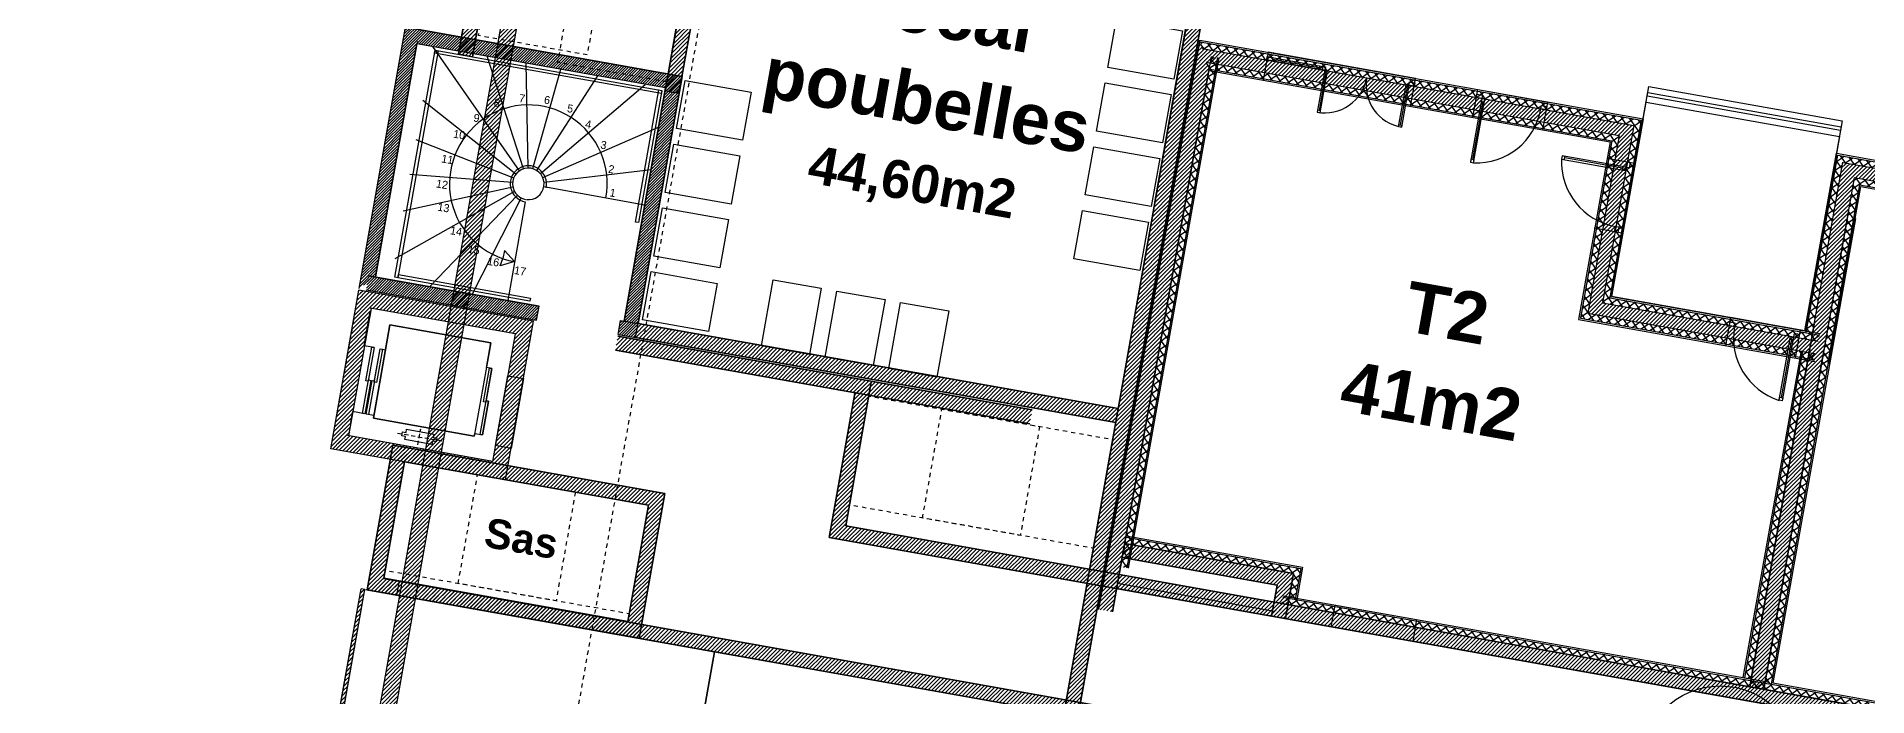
# Model space of a CAD drawing. Header units: centimetres. Extents: x 2452 to 16512, y -4226 to 6371.
# Drawn here: x 11877 to 14198, y -1408 to -573 of the extents above; entities that cross this region are included whole.
import ezdxf

# ---------------------------------------------------------------- set-up
doc = ezdxf.new("R2010")
doc.units = ezdxf.units.CM
doc.linetypes.add('Style de ligne -11', pattern=[0.347222, 0.20828, -0.138942])
doc.linetypes.add('VW-01', pattern=[0.41656, 0.20828, -0.20828])
doc.layers.add('B GÈnÈral_Hatch', color=252, linetype='Continuous')
doc.layers.add('B Général', color=252, linetype='Continuous')
doc.styles.add('Century Gothic', font='GOTHIC.TTF')
doc.styles.add('Geneva', font='arial.ttf')
doc.styles.add('Geneva (bold)', font='arialbd.ttf')
pattern_1 = [(45, (0, 0), (2.4253472, -2.6458333), [])]
pattern_2 = [(34.918695, (0, 0), (-4.5793076, 6.559721), []), (124.918695, (0, 0), (6.559721, 4.5793076), [])]
pattern_3 = [(45, (9.2945, 0), (-1.5617376, 1.952172), [])]

# ---------------------------------------------------------------- blocks, each defined once
blk = doc.blocks.new('Groupe-8-1')
at = {"layer": 'B GÈnÈral_Hatch', "linetype": 'Continuous'}
h = blk.add_hatch(dxfattribs=at)
h.set_pattern_fill('50_BETON', color=256, style=0, pattern_type=2)
h.set_pattern_definition(pattern_1)
h.paths.add_polyline_path([(12343.8, -1110.8), (12329.2, -1090), (12296.6, -1273), (12317.5, -1258.4)])
h = blk.add_hatch(dxfattribs=at)
h.set_pattern_fill('50_BETON', color=256, style=0, pattern_type=2)
h.set_pattern_definition(pattern_1)
h.paths.add_polyline_path([(12653, -1165.7), (12673.9, -1151.1), (12329.2, -1090), (12343.8, -1110.8)])
h = blk.add_hatch(dxfattribs=at)
h.set_pattern_fill('50_BETON', color=256, style=0, pattern_type=2)
h.set_pattern_definition(pattern_1)
h.paths.add_polyline_path([(12626.7, -1313.4), (12641.3, -1334.3), (12673.9, -1151.1), (12653, -1165.7)])
h = blk.add_hatch(dxfattribs=at)
h.set_pattern_fill('50_BETON', color=256, style=0, pattern_type=2)
h.set_pattern_definition(pattern_1)
h.paths.add_polyline_path([(12317.5, -1258.4), (12296.6, -1273), (12641.3, -1334.3), (12626.7, -1313.4)])
at = {"layer": 'B Général', "linetype": 'Continuous', "lineweight": 35}
for p, q in [((12329.2, -1090), (12296.6, -1273)), ((12673.9, -1151.1), (12329.2, -1090)), ((12343.8, -1110.8), (12317.5, -1258.4)), ((12653, -1165.7), (12343.8, -1110.8)), ((12641.3, -1334.3), (12673.9, -1151.1)), ((12626.7, -1313.4), (12653, -1165.7)), ((12296.6, -1273), (12641.3, -1334.3)), ((12317.5, -1258.4), (12626.7, -1313.4))]:
    blk.add_line(p, q, dxfattribs=at)
at = {"layer": 'B Général', "linetype": 'Continuous', "lineweight": 25}
for p, q in [((12329.2, -1090), (12296.6, -1273)), ((12673.9, -1151.1), (12329.2, -1090)), ((12343.8, -1110.8), (12317.5, -1258.4)), ((12653, -1165.7), (12343.8, -1110.8)), ((12641.3, -1334.3), (12673.9, -1151.1)), ((12626.7, -1313.4), (12653, -1165.7)), ((12296.6, -1273), (12641.3, -1334.3)), ((12317.5, -1258.4), (12626.7, -1313.4))]:
    blk.add_line(p, q, dxfattribs=at)
at = {"layer": 'B Général', "linetype": 'VW-01', "ltscale": 25.4, "flags": 128}
for points in [[(12560.4, -1149.3), (12535.9, -1287.2), (12319.2, -1248.7), (12343.8, -1110.8)], [(12653, -1165.7), (12628.5, -1303.5), (12411.9, -1265), (12436.4, -1127.2)]]:
    blk.add_lwpolyline(points, close=True, dxfattribs=at)
blk = doc.blocks.new('Groupe-9-1')
at = {"layer": 'B Général'}
blk.add_blockref('Groupe-8-1', (0, 0), dxfattribs=at)
at = {"layer": 'B Général', "insert": (12491.9, -1208.1), "char_height": 37.43, "attachment_point": 5, "rotation": 349.9187, "line_spacing_factor": 1.05726, "style": 'Geneva (bold)'}
blk.add_mtext('Sas', dxfattribs=at)
blk = doc.blocks.new('Groupe-10-1')
at = {"layer": 'B Général', "linetype": 'Style de ligne -11', "ltscale": 25.4}
for p, q in [((12334.8, -1074.5), (12391.2, -1084.5)), ((12360.7, -1089.5), (12364.3, -1069.3))]:
    blk.add_line(p, q, dxfattribs=at)
at = {"layer": 'B Général', "linetype": 'Continuous', "flags": 128}
blk.add_lwpolyline([(12340.6, -1078), (12341.4, -1073.2), (12345.7, -1073.9), (12346.5, -1069.7), (12380.9, -1075.9), (12380.2, -1080.1), (12384.6, -1080.8), (12383.8, -1085.6), (12379.3, -1084.8), (12378.6, -1089), (12344.2, -1082.8), (12344.9, -1078.7)], close=True, dxfattribs=at)
blk = doc.blocks.new('Groupe-11-1')
at = {"layer": 'B Général', "linetype": 'Continuous', "flags": 128}
for points in [[(12305.4, -966.4), (12292.6, -964.2), (12300.4, -920.4)], [(12293.6, -1050.2), (12277.8, -1047.4), (12275.4, -1060.7)]]:
    blk.add_lwpolyline(points, dxfattribs=at)
for points in [[(12432.2, -1078.5), (12304.3, -1055.7), (12304.9, -1052.3), (12295.1, -1050.5), (12302.7, -1008.1), (12305.6, -1008.6), (12312.9, -967.8), (12319.7, -969), (12325.3, -937.6), (12453.2, -960.3)], [(12304.3, -1055.7), (12325.3, -937.6), (12453.2, -960.3), (12432.2, -1078.5)], [(12304.3, -1055.7), (12325.3, -937.6), (12453.2, -960.3), (12432.2, -1078.5)], [(12304.3, -1055.7), (12432.2, -1078.5), (12432.8, -1075), (12442.6, -1076.7), (12450.1, -1034.3), (12447.2, -1033.8), (12454.4, -992.9), (12447.7, -991.7), (12453.2, -960.3), (12325.3, -937.6)], [(12294.9, -1008.3), (12302.5, -965.9), (12305.4, -966.4), (12297.9, -1008.9)], [(12305.3, -1010.2), (12312.9, -967.8), (12315.8, -968.3), (12308.3, -1010.7)], [(12443.9, -1034.8), (12451.5, -992.4), (12454.4, -992.9), (12446.9, -1035.4)], [(12290.6, -1049.7), (12298.1, -1007.3), (12301.1, -1007.8), (12293.6, -1050.2)], [(12295.1, -1050.5), (12302.7, -1008.1), (12305.6, -1008.6), (12298.1, -1051.1)], [(12439.6, -1076.2), (12447.2, -1033.8), (12450.1, -1034.3), (12442.6, -1076.7)]]:
    blk.add_lwpolyline(points, close=True, dxfattribs=at)
at = {"layer": 'B Général'}
blk.add_blockref('Groupe-10-1', (0, 0), dxfattribs=at)
blk = doc.blocks.new('Groupe-12-1')
at = {"layer": 'B GÈnÈral_Hatch', "linetype": 'Continuous'}
h = blk.add_hatch(dxfattribs=at)
h.set_pattern_fill('50_BETON', color=256, style=0, pattern_type=2)
h.set_pattern_definition(pattern_1)
h.paths.add_polyline_path([(12250.2, -1094.4), (12273.4, -1078.2), (12302.1, -916.6), (12285.9, -893.4)])
h = blk.add_hatch(dxfattribs=at)
h.set_pattern_fill('50_BETON', color=256, style=0, pattern_type=2)
h.set_pattern_definition(pattern_1)
h.paths.add_polyline_path([(12484.3, -949), (12507.5, -932.8), (12285.9, -893.4), (12300.1, -916.2)])
h = blk.add_hatch(dxfattribs=at)
h.set_pattern_fill('50_BETON', color=256, style=0, pattern_type=2)
h.set_pattern_definition(pattern_1)
h.paths.add_polyline_path([(12455.6, -1110.6), (12471.8, -1133.8), (12507.5, -932.8), (12484.3, -949)])
h = blk.add_hatch(dxfattribs=at)
h.set_pattern_fill('50_BETON', color=256, style=0, pattern_type=2)
h.set_pattern_definition(pattern_1)
h.paths.add_polyline_path([(12471.8, -1133.8), (12455.6, -1110.6), (12271.4, -1077.8), (12250.2, -1094.4)])
at = {"layer": 'B Général', "linetype": 'Continuous'}
for p, q in [((12250.2, -1094.4), (12285.9, -893.4)), ((12250.2, -1094.4), (12285.9, -893.4)), ((12507.5, -932.8), (12285.9, -893.4)), ((12507.5, -932.8), (12285.9, -893.4)), ((12273.4, -1078.2), (12302.1, -916.6)), ((12273.4, -1078.2), (12302.1, -916.6)), ((12484.3, -949), (12300.1, -916.2)), ((12484.3, -949), (12300.1, -916.2)), ((12455.6, -1110.6), (12484.3, -949)), ((12455.6, -1110.6), (12484.3, -949)), ((12471.8, -1133.8), (12507.5, -932.8)), ((12471.8, -1133.8), (12507.5, -932.8)), ((12455.6, -1110.6), (12271.4, -1077.8)), ((12455.6, -1110.6), (12271.4, -1077.8)), ((12471.8, -1133.8), (12250.2, -1094.4)), ((12471.8, -1133.8), (12250.2, -1094.4))]:
    blk.add_line(p, q, dxfattribs=at)
at = {"layer": 'B Général', "linetype": 'VW-01', "ltscale": 25.4}
blk.add_line((12279.2, -931.1), (12257.3, -1054.1), dxfattribs=at)
at = {"layer": 'B Général'}
blk.add_blockref('Groupe-11-1', (0, 0), dxfattribs=at)
blk = doc.blocks.new('Groupe-22-1')
at = {"layer": 'B Général', "linetype": 'Continuous', "flags": 128}
for points in [[(12293.6, -1272.7), (12736.7, -1351.5), (12689.4, -1617.4), (12246.3, -1538.7)], [(12736.7, -1351.5), (13179.7, -1430.3), (13132.4, -1696.2), (12689.4, -1617.4)]]:
    blk.add_lwpolyline(points, close=True, dxfattribs=at)
blk = doc.blocks.new('Groupe-27-1')
at = {"layer": 'B GÈnÈral_Hatch', "linetype": 'Continuous'}
h = blk.add_hatch(dxfattribs=at)
h.set_pattern_fill('MURS MACONNERIE-2', color=256, style=0, pattern_type=2)
h.set_pattern_definition(pattern_3)
h.paths.add_polyline_path([(12286.3, -891.4), (12307.1, -876.9), (12359.6, -581.5), (12345.1, -560.6)])
h = blk.add_hatch(dxfattribs=at)
h.set_pattern_fill('MURS MACONNERIE-2', color=256, style=0, pattern_type=2)
h.set_pattern_definition(pattern_3)
h.paths.add_polyline_path([(12674.7, -637.5), (12695.6, -622.9), (12345.1, -560.6), (12359.6, -581.5)])
h = blk.add_hatch(dxfattribs=at)
h.set_pattern_fill('MURS MACONNERIE-2', color=256, style=0, pattern_type=2)
h.set_pattern_definition(pattern_3)
h.paths.add_polyline_path([(12622.2, -932.9), (12639.9, -936), (12695.6, -622.9), (12674.7, -637.5)])
h = blk.add_hatch(dxfattribs=at)
h.set_pattern_fill('MURS MACONNERIE-2', color=256, style=0, pattern_type=2)
h.set_pattern_definition(pattern_3)
h.paths.add_polyline_path([(12298.3, -875.3), (12295.1, -893), (12511.3, -931.4), (12514.4, -913.7)])
h = blk.add_hatch(dxfattribs=at)
h.set_pattern_fill('MURS MACONNERIE-2', color=256, style=0, pattern_type=2)
h.set_pattern_definition(pattern_3)
h.paths.add_polyline_path([(12617.8, -932.1), (12614.7, -949.8), (12636.8, -953.7), (12639.9, -936)])
at = {"layer": 'B Général', "linetype": 'Continuous', "lineweight": 25}
for p, q in [((12286.3, -891.4), (12345.1, -560.6)), ((12360.2, -578.6), (12359.6, -581.5)), ((12307.1, -876.9), (12357, -596.3)), ((12674.7, -637.5), (12359.6, -581.5)), ((12622.2, -932.9), (12674.7, -637.5)), ((12295.1, -893), (12511.3, -931.4)), ((12511.3, -931.4), (12514.4, -913.7)), ((12614.7, -949.8), (12617.8, -932.1)), ((12614.7, -949.8), (12636.8, -953.7)), ((12617.8, -932.1), (12639.9, -936)), ((12636.8, -953.7), (12639.9, -936))]:
    blk.add_line(p, q, dxfattribs=at)
at = {"layer": 'B Général', "linetype": 'Continuous', "lineweight": 35}
for p, q in [((12695.6, -622.9), (12345.1, -560.6)), ((12307.1, -876.9), (12359.6, -581.5)), ((12639.9, -936), (12695.6, -622.9)), ((12622.2, -932.9), (12674.7, -637.5)), ((12298.3, -875.3), (12514.4, -913.7))]:
    blk.add_line(p, q, dxfattribs=at)
at = {"layer": 'B Général', "linetype": 'Continuous'}
for p, q in [((12489.4, -742.6), (12379.9, -585.1)), ((12494.7, -739.9), (12448.5, -597.3)), ((12500.4, -739), (12498, -606.1)), ((12506.3, -739.7), (12542, -613.9)), ((12511.6, -742.1), (12588.7, -622.2)), ((12516, -746), (12649, -633)), ((12485.1, -746.6), (12367.2, -653.5)), ((12519.2, -751), (12665.9, -687.2)), ((12482.2, -751.7), (12358.4, -703.1)), ((12520.7, -756.7), (12656.4, -740.9)), ((12481.3, -763.3), (12342.3, -793.7)), ((12480.9, -757.4), (12350.6, -747.1)), ((12520.5, -762.5), (12648.4, -785.7)), ((12483.4, -768.7), (12331.6, -853.8)), ((12487, -773.4), (12375.8, -889.1)), ((12491.7, -776.8), (12429.5, -898.6)), ((12496.8, -781.8), (12474.6, -906.7)), ((12465.2, -862.7), (12468.5, -853.3)), ((12483.3, -857.3), (12465.2, -862.7)), ((12470.4, -843.5), (12468.5, -853.3)), ((12483.3, -857.3), (12470.4, -843.5))]:
    blk.add_line(p, q, dxfattribs=at)
at = {"layer": 'B Général', "flags": 128}
for points in [[(12331.5, -877.2), (12382.6, -589.7), (12386.5, -590.4), (12335.4, -877.9)], [(12381.9, -593.6), (12382.6, -589.7), (12670.1, -640.7), (12669.4, -644.7)], [(12636.4, -807.4), (12666.1, -640), (12670.1, -640.7), (12640.3, -808.1)], [(12335.4, -877.9), (12336.1, -873.9), (12503.5, -903.7), (12502.8, -907.6)]]:
    blk.add_lwpolyline(points, close=True, dxfattribs=at)
at = {"layer": 'B Général', "linetype": 'Continuous'}
for radius, start in [(100, 349.7246), (23, 347.1915), (20, 262.8877)]:
    blk.add_arc((12500.8, -759), radius, start, 259.9194, dxfattribs=at)
at = {"layer": 'B Général', "attachment_point": 1, "rotation": 350.5294, "line_spacing_factor": 1.022525, "style": 'Century Gothic'}
for s, insert, char_height in [('7', (12490, -645.1), 10.1), ('6', (12521.7, -647.2), 10.1), ('9', (12432.3, -669.9), 10.1), ('5', (12551, -658), 10.1), ('10', (12406.6, -690.3), 10.14), ('4', (12574, -677.9), 10.1), ('3', (12593.3, -704.1), 10.1), ('11', (12391.6, -721.7), 10.14), ('2', (12603.1, -734.8), 10.1), ('12', (12384.8, -753.3), 10.14), ('1', (12604.9, -764.7), 10.1), ('13', (12386.7, -782.8), 10.14), ('14', (12402.7, -812.6), 10.14), ('15', (12425.1, -836.2), 10.14), ('16', (12449.8, -851.4), 10.14), ('17', (12483.8, -863), 10.14)]:
    blk.add_mtext(s, dxfattribs=dict(at, insert=insert, char_height=char_height))
at = {"layer": 'B Général', "insert": (12458.2, -650.6), "char_height": 10.1, "width": 17.303, "attachment_point": 1, "rotation": 350.5294, "line_spacing_factor": 1.022525, "style": 'Century Gothic'}
blk.add_mtext('8', dxfattribs=at)
blk = doc.blocks.new('Groupe-29-1')
at = {"layer": 'B Général', "flags": 128}
for points in [[(13921.1, -635.7), (14166.2, -679.3), (14119, -945.1), (13873.8, -901.6)], [(13917.6, -655.4), (14162.7, -699), (14119, -945.1), (13873.8, -901.6)]]:
    blk.add_lwpolyline(points, close=True, dxfattribs=at)
at = {"layer": 'B Général', "linetype": 'Continuous', "flags": 128}
blk.add_lwpolyline([(14164.9, -686.7), (14164, -691.6), (13918.9, -648), (13919.7, -643.1)], close=True, dxfattribs=at)
blk = doc.blocks.new('Groupe-41-1')
at = {"layer": 'B Général'}
blk.add_line((13710.6, -654.9), (13697.6, -728.3), dxfattribs=at)
at = {"layer": 'B Général', "flags": 128}
for points in [[(13709.3, -650.7), (13694.9, -731.7), (13698.9, -732.4), (13713.3, -651.4)], [(13709.3, -650.7), (13708.7, -654.5), (13712.6, -655.2), (13713.3, -651.4)], [(13695.6, -727.9), (13694.9, -731.7), (13698.9, -732.4), (13699.6, -728.6)]]:
    blk.add_lwpolyline(points, close=True, dxfattribs=at)
blk = doc.blocks.new('Groupe-42-1')
at = {"layer": 'B Général', "linetype": 'Continuous', "flags": 128}
blk.add_lwpolyline([(13697.9, -675.1), (13704.2, -639.6), (13792.8, -655.3), (13786.5, -690.9)], dxfattribs=at)
at = {"layer": 'B Général', "flags": 128}
for points in [[(13709.4, -650.7), (13702.5, -649.5), (13703.2, -645.3), (13710.1, -646.5)], [(13791.1, -665.3), (13784.2, -664), (13784.9, -659.8), (13791.8, -661.1)]]:
    blk.add_lwpolyline(points, close=True, dxfattribs=at)
at = {"layer": 'B Général', "linetype": 'Continuous'}
blk.add_arc((13702.5, -649.5), 83, 267.5601, 349.9187, dxfattribs=at)
at = {"layer": 'B Général'}
blk.add_blockref('Groupe-41-1', (0, 0), dxfattribs=at)
blk = doc.blocks.new('Groupe-43-1')
at = {"layer": 'B Général'}
blk.add_line((14101.9, -956.3), (14088.8, -1029.7), dxfattribs=at)
at = {"layer": 'B Général', "flags": 128}
for points in [[(14104.5, -952.8), (14090.1, -1033.8), (14086.2, -1033.1), (14100.6, -952.1)], [(14104.5, -952.8), (14103.9, -956.6), (14099.9, -955.9), (14100.6, -952.1)], [(14090.8, -1030), (14090.1, -1033.8), (14086.2, -1033.1), (14086.9, -1029.3)]]:
    blk.add_lwpolyline(points, close=True, dxfattribs=at)
blk = doc.blocks.new('Groupe-44-1')
at = {"layer": 'B Général', "linetype": 'Continuous', "flags": 128}
blk.add_lwpolyline([(14106.9, -979.7), (14113.2, -944.1), (14024.6, -928.4), (14018.3, -963.9)], dxfattribs=at)
at = {"layer": 'B Général', "flags": 128}
for points in [[(14022.8, -938.3), (14029.7, -939.5), (14030.5, -935.3), (14023.6, -934.1)], [(14104.5, -952.8), (14111.4, -954.1), (14112.2, -949.9), (14105.3, -948.6)]]:
    blk.add_lwpolyline(points, close=True, dxfattribs=at)
at = {"layer": 'B Général', "linetype": 'Continuous'}
blk.add_arc((14111.4, -954.1), 83, 169.9187, 252.2773, dxfattribs=at)
at = {"layer": 'B Général'}
blk.add_blockref('Groupe-43-1', (0, 0), dxfattribs=at)
blk = doc.blocks.new('Groupe-55-1')
at = {"layer": 'B Général'}
blk.add_line((13887.9, -739.3), (13814.5, -726.2), dxfattribs=at)
at = {"layer": 'B Général', "flags": 128}
for points in [[(13892.1, -738), (13811.1, -723.6), (13810.4, -727.5), (13891.3, -741.9)], [(13814.8, -724.2), (13811.1, -723.6), (13810.4, -727.5), (13814.1, -728.2)], [(13892.1, -738), (13888.3, -737.3), (13887.6, -741.2), (13891.3, -741.9)]]:
    blk.add_lwpolyline(points, close=True, dxfattribs=at)
blk = doc.blocks.new('Groupe-56-1')
at = {"layer": 'B Général', "linetype": 'Continuous', "flags": 128}
blk.add_lwpolyline([(13867.7, -726.5), (13903.2, -732.9), (13887.5, -821.4), (13851.9, -815.1)], dxfattribs=at)
at = {"layer": 'B Général', "flags": 128}
for points in [[(13892, -738), (13893.3, -731.1), (13897.5, -731.8), (13896.2, -738.7)], [(13877.5, -819.7), (13878.7, -812.8), (13882.9, -813.5), (13881.7, -820.4)]]:
    blk.add_lwpolyline(points, close=True, dxfattribs=at)
at = {"layer": 'B Général', "linetype": 'Continuous'}
blk.add_arc((13893.3, -731.1), 83, 177.5601, 259.9187, dxfattribs=at)
at = {"layer": 'B Général'}
blk.add_blockref('Groupe-55-1', (0, 0), dxfattribs=at)
blk = doc.blocks.new('Groupe-69-1')
at = {"layer": 'B Général'}
blk.add_line((13614.7, -636.2), (13606.1, -684.4), dxfattribs=at)
at = {"layer": 'B Général', "flags": 128}
for points in [[(13616.9, -634), (13607.4, -687.2), (13603.9, -686.6), (13613.4, -633.4)], [(13616.9, -634), (13616.4, -636.5), (13612.9, -635.9), (13613.4, -633.4)], [(13607.8, -684.7), (13607.4, -687.2), (13603.9, -686.6), (13604.4, -684.1)]]:
    blk.add_lwpolyline(points, close=True, dxfattribs=at)
blk = doc.blocks.new('Groupe-70-1')
at = {"layer": 'B Général'}
blk.add_line((13511.6, -617.8), (13503.1, -666.1), dxfattribs=at)
at = {"layer": 'B Général', "flags": 128}
for points in [[(13510.4, -615), (13500.9, -668.3), (13504.4, -668.9), (13513.8, -615.7)], [(13510.4, -615), (13509.9, -617.5), (13513.4, -618.2), (13513.8, -615.7)], [(13501.3, -665.8), (13500.9, -668.3), (13504.4, -668.9), (13504.8, -666.4)]]:
    blk.add_lwpolyline(points, close=True, dxfattribs=at)
blk = doc.blocks.new('Groupe-71-1')
at = {"layer": 'B Général', "linetype": 'Continuous'}
blk.add_line((13443.9, -601.1), (13503.8, -611.7), dxfattribs=at)
at = {"layer": 'B Général', "linetype": 'Continuous', "flags": 128}
blk.add_lwpolyline([(13619.2, -660.8), (13625.5, -625.4), (13438.4, -592.1), (13432.1, -627.5)], dxfattribs=at)
at = {"layer": 'B Général', "flags": 128}
for points in [[(13436.7, -602), (13437.4, -597.8), (13444.3, -599), (13443.6, -603.2)], [(13503.5, -613.8), (13504.2, -609.6), (13507.7, -610.2), (13506.9, -614.4)], [(13506.9, -614.4), (13507.7, -610.2), (13511.1, -610.9), (13510.4, -615)], [(13623.7, -635.2), (13616.9, -634), (13617.6, -629.8), (13624.5, -631)]]:
    blk.add_lwpolyline(points, close=True, dxfattribs=at)
at = {"layer": 'B Général', "linetype": 'Continuous', "flags": 128}
blk.add_lwpolyline([(13438, -602.2), (13438.7, -598), (13507.7, -610.2), (13506.9, -614.4)], close=True, dxfattribs=at)
at = {"layer": 'B Général', "linetype": 'Continuous'}
for centre, start, end in [((13510.4, -615), 259.7568, 349.9187), ((13616.9, -634), 169.9187, 260.0806)]:
    blk.add_arc(centre, 54.1, start, end, dxfattribs=at)
at = {"layer": 'B Général'}
for name in ['Groupe-70-1', 'Groupe-69-1']:
    blk.add_blockref(name, (0, 0), dxfattribs=at)
blk = doc.blocks.new('Groupe-104-1')
at = {"layer": 'B Général', "linetype": 'Continuous', "flags": 128}
blk.add_lwpolyline([(13518.5, -1319.8), (13523.4, -1292.3), (13626.8, -1310.7), (13621.9, -1338.2)], dxfattribs=at)
blk = doc.blocks.new('Groupe-108-1')
at = {"layer": 'B Général', "linetype": 'Continuous'}
blk.add_line((14110.6, -1512.8), (13912.6, -1478.7), dxfattribs=at)
blk.add_circle((14011.7, -1495.3), 100.5, dxfattribs=at)
at = {"layer": 'B Général', "insert": (14034, -1422.6), "char_height": 24.06, "attachment_point": 2, "rotation": 349.9238, "line_spacing_factor": 1.05726, "style": 'Geneva'}
blk.add_mtext('\\P201,70\\PNGF\\P', dxfattribs=at)
blk = doc.blocks.new('Groupe-109-1')
at = {"layer": 'B GÈnÈral_Hatch', "linetype": 'Continuous'}
h = blk.add_hatch(dxfattribs=at)
h.set_pattern_fill('50_BETON', color=256, style=0, pattern_type=2)
h.set_pattern_definition(pattern_1)
h.paths.add_polyline_path([(12731.7, -3950.3), (12745.9, -3973.2), (13519.9, 380.3), (13498.7, 363.7)])
h = blk.add_hatch(dxfattribs=at)
h.set_pattern_fill('50_BETON', color=256, style=0, pattern_type=2)
h.set_pattern_definition(pattern_1)
h.paths.add_polyline_path([(12290.8, -1545.4), (12310.5, -1548.9), (12626.5, 228.3), (12606.8, 231.8)])
h = blk.add_hatch(dxfattribs=at)
h.set_pattern_fill('50_BETON', color=256, style=0, pattern_type=2)
h.set_pattern_definition(pattern_1)
h.paths.add_polyline_path([(12412.1, -594.9), (12429.8, -598), (12472.2, -359.8), (12457.6, -338.9)])
h = blk.add_hatch(dxfattribs=at)
h.set_pattern_fill('50_BETON', color=256, style=0, pattern_type=2)
h.set_pattern_definition(pattern_1)
h.paths.add_polyline_path([(12674, -641.4), (12691.7, -644.6), (12735.7, -397.2), (12718, -394)])
h = blk.add_hatch(dxfattribs=at)
h.set_pattern_fill('50_BETON', color=256, style=0, pattern_type=2)
h.set_pattern_definition(pattern_1)
h.paths.add_polyline_path([(13363.2, -615.4), (13351.8, -576.8), (13223.6, -1297.9), (13241.3, -1301)])
h = blk.add_hatch(dxfattribs=at)
h.set_pattern_fill('02_ISOLANT', color=256, angle=-10.0813, style=0, pattern_type=2)
h.set_pattern_definition([(34.918695, (0, 0), (-4.5793076, 6.559721), []), (124.918695, (0, 0), (6.559721, 4.5793076), [])])
h.paths.add_polyline_path([(13352.4, -579), (13355, -587.6), (13902.2, -684.9), (13911.4, -678.4)])
h = blk.add_hatch(dxfattribs=at)
h.set_pattern_fill('02_ISOLANT', color=256, angle=-100.0813, style=0, pattern_type=2)
h.set_pattern_definition([(-55.081305, (0, 0), (6.559721, 4.5793076), []), (34.918695, (0, 0), (4.5793076, -6.559721), [])])
h.paths.add_polyline_path([(13374.2, -599.1), (13366.4, -597.7), (13251.5, -1243.9), (13259.4, -1245.3)])
h = blk.add_hatch(dxfattribs=at)
h.set_pattern_fill('50_BETON', color=256, style=0, pattern_type=2)
h.set_pattern_definition(pattern_1)
h.paths.add_polyline_path([(13355, -587.6), (13360.1, -604.7), (13883.6, -697.8), (13902.2, -684.9)])
h = blk.add_hatch(dxfattribs=at)
h.set_pattern_fill('02_ISOLANT', color=256, angle=-10.0813, style=0, pattern_type=2)
h.set_pattern_definition(pattern_2)
h.paths.add_polyline_path([(13360.1, -604.7), (13362.6, -613.3), (13874.3, -704.3), (13883.6, -697.8)])
h = blk.add_hatch(dxfattribs=at)
h.set_pattern_fill('50_BETON', color=256, style=0, pattern_type=2)
h.set_pattern_definition(pattern_1)
h.paths.add_polyline_path([(13902.2, -684.9), (13883.6, -697.8), (13843.6, -922.6), (13862.2, -909.7)])
h = blk.add_hatch(dxfattribs=at)
h.set_pattern_fill('02_ISOLANT', color=256, angle=-100.0813, style=0, pattern_type=2)
h.set_pattern_definition([(-55.081305, (0, 0), (6.559721, 4.5793076), []), (34.918695, (0, 0), (4.5793076, -6.559721), [])])
h.paths.add_polyline_path([(13911.4, -678.4), (13902.2, -684.9), (13862.2, -909.7), (13871.5, -903.2)])
h = blk.add_hatch(dxfattribs=at)
h.set_pattern_fill('02_ISOLANT', color=256, angle=-100.0813, style=0, pattern_type=2)
h.set_pattern_definition([(-55.081305, (0, 0), (6.559721, 4.5793076), []), (34.918695, (0, 0), (4.5793076, -6.559721), [])])
h.paths.add_polyline_path([(13883.6, -697.8), (13874.3, -704.3), (13834.4, -929.1), (13843.6, -922.6)])
h = blk.add_hatch(dxfattribs=at)
h.set_pattern_fill('02_ISOLANT', color=256, angle=79.9187, style=0, pattern_type=2)
h.set_pattern_definition([(124.918695, (0, 0), (-6.559721, -4.5793076), []), (214.918695, (0, 0), (-4.5793076, 6.559721), [])])
h.paths.add_polyline_path([(14120.6, -947.4), (14127.2, -956.2), (14167.1, -731.4), (14160.6, -722.6)])
h = blk.add_hatch(dxfattribs=at)
h.set_pattern_fill('50_BETON', color=256, style=0, pattern_type=2)
h.set_pattern_definition(pattern_1)
h.paths.add_polyline_path([(14127.2, -956.2), (14141.9, -976.2), (14181.9, -751.4), (14167.1, -731.4)])
h = blk.add_hatch(dxfattribs=at)
h.set_pattern_fill('02_ISOLANT', color=256, angle=-10.0813, style=0, pattern_type=2)
h.set_pattern_definition(pattern_2)
h.paths.add_polyline_path([(14160.7, -722.7), (14167.6, -732), (14719.8, -830.2), (14729, -823.7)])
h = blk.add_hatch(dxfattribs=at)
h.set_pattern_fill('50_BETON', color=256, style=0, pattern_type=2)
h.set_pattern_definition(pattern_1)
h.paths.add_polyline_path([(14167.6, -732), (14181.4, -750.7), (14701.2, -843.2), (14719.8, -830.2)])
h = blk.add_hatch(dxfattribs=at)
h.set_pattern_fill('02_ISOLANT', color=256, angle=79.9187, style=0, pattern_type=2)
h.set_pattern_definition([(124.918695, (0, 0), (-6.559721, -4.5793076), []), (214.918695, (0, 0), (-4.5793076, 6.559721), [])])
h.paths.add_polyline_path([(14141.9, -976.2), (14148.4, -985), (14188.4, -760.2), (14181.9, -751.4)])
h = blk.add_hatch(dxfattribs=at)
h.set_pattern_fill('02_ISOLANT', color=256, angle=-10.0813, style=0, pattern_type=2)
h.set_pattern_definition([(34.918695, (0, 0), (-4.5793076, 6.559721), []), (124.918695, (0, 0), (6.559721, 4.5793076), [])])
h.paths.add_polyline_path([(14181.4, -750.7), (14188.3, -760.1), (14691.9, -849.6), (14701.2, -843.2)])
h = blk.add_hatch(dxfattribs=at)
h.set_pattern_fill('02_ISOLANT', color=256, angle=-100.0813, style=0, pattern_type=2)
h.set_pattern_definition([(-55.081305, (0, 0), (6.559721, 4.5793076), []), (34.918695, (0, 0), (4.5793076, -6.559721), [])])
h.paths.add_polyline_path([(14180.9, -802.3), (14173, -800.9), (14066.7, -1399), (14076, -1392.6)])
h = blk.add_hatch(dxfattribs=at)
h.set_pattern_fill('02_ISOLANT', color=256, angle=-10.0813, style=0, pattern_type=2)
h.set_pattern_definition([(34.918695, (0, 0), (-4.5793076, 6.559721), []), (124.918695, (0, 0), (6.559721, 4.5793076), [])])
h.paths.add_polyline_path([(13871.5, -903.2), (13862.2, -909.7), (14135.9, -958.3), (14137.3, -950.4)])
h = blk.add_hatch(dxfattribs=at)
h.set_pattern_fill('02_ISOLANT', color=256, angle=-10.0813, style=0, pattern_type=2)
h.set_pattern_definition([(34.918695, (0, 0), (-4.5793076, 6.559721), []), (124.918695, (0, 0), (6.559721, 4.5793076), [])])
h.paths.add_polyline_path([(13843.6, -922.6), (13834.4, -929.1), (14131.7, -981.9), (14133.1, -974.1)])
h = blk.add_hatch(dxfattribs=at)
h.set_pattern_fill('50_BETON', color=256, style=0, pattern_type=2)
h.set_pattern_definition(pattern_1)
h.paths.add_polyline_path([(13862.2, -909.7), (13843.6, -922.6), (14133.1, -974.1), (14135.9, -958.3)])
h = blk.add_hatch(dxfattribs=at)
h.set_pattern_fill('50_BETON', color=256, style=0, pattern_type=2)
h.set_pattern_definition(pattern_1)
h.paths.add_polyline_path([(12639.9, -936), (12636.8, -953.7), (13245.4, -1061.2), (13248.5, -1043.5)])
h = blk.add_hatch(dxfattribs=at)
h.set_pattern_fill('50_BETON', color=256, style=0, pattern_type=2)
h.set_pattern_definition(pattern_1)
h.paths.add_polyline_path([(14142.1, -975.2), (14130.6, -936.6), (14049, -1395.9), (14066.7, -1399)])
h = blk.add_hatch(dxfattribs=at)
h.set_pattern_fill('50_BETON', color=256, style=0, pattern_type=2)
h.set_pattern_definition(pattern_1)
h.paths.add_polyline_path([(12614.3, -951.8), (12611.2, -969.5), (13136.4, -1062.9), (13139.5, -1045.2)])
h = blk.add_hatch(dxfattribs=at)
h.set_pattern_fill('02_ISOLANT', color=256, angle=79.9187, style=0, pattern_type=2)
h.set_pattern_definition([(124.918695, (0, 0), (-6.559721, -4.5793076), []), (214.918695, (0, 0), (-4.5793076, 6.559721), [])])
h.paths.add_polyline_path([(14042.9, -1384.6), (14050.7, -1386), (14124.3, -972), (14116.5, -970.6)])
h = blk.add_hatch(dxfattribs=at)
h.set_pattern_fill('50_BETON', color=256, style=0, pattern_type=2)
h.set_pattern_definition(pattern_1)
h.paths.add_polyline_path([(12935.5, -1009.9), (12914.6, -1024.5), (12882.2, -1206.7), (12903.1, -1192.2)])
h = blk.add_hatch(dxfattribs=at)
h.set_pattern_fill('50_BETON', color=256, style=0, pattern_type=2)
h.set_pattern_definition(pattern_1)
h.paths.add_polyline_path([(12903.1, -1192.2), (12882.2, -1206.7), (15395.2, -1653.5), (15416, -1638.9)])
h = blk.add_hatch(dxfattribs=at)
h.set_pattern_fill('02_ISOLANT', color=256, angle=-10.0813, style=0, pattern_type=2)
h.set_pattern_definition([(34.918695, (0, 0), (-4.5793076, 6.559721), []), (124.918695, (0, 0), (6.559721, 4.5793076), [])])
h.paths.add_polyline_path([(13258.1, -1206.5), (13256.7, -1214.4), (13470.7, -1252.4), (13480, -1245.9)])
h = blk.add_hatch(dxfattribs=at)
h.set_pattern_fill('50_BETON', color=256, style=0, pattern_type=2)
h.set_pattern_definition(pattern_1)
h.paths.add_polyline_path([(13449.9, -1267), (13470.7, -1252.4), (13256.8, -1214.4), (13253.6, -1232.1)])
h = blk.add_hatch(dxfattribs=at)
h.set_pattern_fill('50_BETON', color=256, style=0, pattern_type=2)
h.set_pattern_definition(pattern_1)
h.paths.add_polyline_path([(13442.9, -1306.4), (13460.6, -1309.6), (13470.7, -1252.4), (13449.9, -1267)])
h = blk.add_hatch(dxfattribs=at)
h.set_pattern_fill('02_ISOLANT', color=256, angle=-100.0813, style=0, pattern_type=2)
h.set_pattern_definition([(-55.081305, (0, 0), (6.559721, 4.5793076), []), (34.918695, (0, 0), (4.5793076, -6.559721), [])])
h.paths.add_polyline_path([(13480, -1245.9), (13470.7, -1252.4), (13465.1, -1284), (13473, -1285.4)])
h = blk.add_hatch(dxfattribs=at)
h.set_pattern_fill('50_BETON', color=256, style=0, pattern_type=2)
h.set_pattern_definition(pattern_1)
h.paths.add_polyline_path([(11878, -3581.9), (11882.9, -3582.8), (12293.6, -1272.7), (12288.7, -1271.8)])
h = blk.add_hatch(dxfattribs=at)
h.set_pattern_fill('50_BETON', color=256, style=0, pattern_type=2)
h.set_pattern_definition(pattern_1)
h.paths.add_polyline_path([(15380.2, -1821.5), (15365.7, -1800.6), (12317.2, -1258.6), (12296.4, -1273.2)])
h = blk.add_hatch(dxfattribs=at)
h.set_pattern_fill('02_ISOLANT', color=256, angle=-10.0813, style=0, pattern_type=2)
h.set_pattern_definition([(34.918695, (0, 0), (-4.5793076, 6.559721), []), (124.918695, (0, 0), (6.559721, 4.5793076), [])])
h.paths.add_polyline_path([(13457.2, -1282.5), (13455.8, -1290.4), (14071.7, -1399.9), (14073.1, -1392)])
h = blk.add_hatch(dxfattribs=at)
h.set_pattern_fill('02_ISOLANT', color=256, angle=-10.0813, style=0, pattern_type=2)
h.set_pattern_definition([(34.918695, (0, 0), (-4.5793076, 6.559721), []), (124.918695, (0, 0), (6.559721, 4.5793076), [])])
h.paths.add_polyline_path([(14076, -1392.6), (14066.7, -1399), (15416, -1638.9), (15425.3, -1632.5)])
at = {"layer": 'B Général', "linetype": 'Continuous', "lineweight": 35}
for p, q in [((12745.9, -3973.2), (13519.9, 380.3)), ((12731.7, -3950.3), (13498.7, 363.7)), ((12412.1, -594.9), (12457.6, -338.9)), ((12429.8, -598), (12472.2, -359.8)), ((12674, -641.4), (12718, -394)), ((12691.7, -644.6), (12735.7, -397.2)), ((13351.8, -576.8), (13223.6, -1297.9)), ((13363.2, -615.4), (13241.3, -1301)), ((12639.9, -936), (13248.5, -1043.5)), ((14130.6, -936.6), (14049, -1395.9)), ((12611.2, -969.5), (13136.4, -1062.9)), ((12614.3, -951.8), (13139.5, -1045.2)), ((12636.8, -953.7), (13245.4, -1061.2)), ((14142.1, -975.2), (14066.7, -1399)), ((12935.5, -1009.9), (12903.1, -1192.2)), ((12914.6, -1024.5), (12882.2, -1206.7)), ((12882.2, -1206.7), (15395.2, -1653.5)), ((12903.1, -1192.2), (15416, -1638.9)), ((13470.7, -1252.4), (13256.8, -1214.4)), ((13449.9, -1267), (13253.6, -1232.1)), ((13460.6, -1309.6), (13470.7, -1252.4)), ((15380.2, -1821.5), (12296.4, -1273.2)), ((15365.7, -1800.6), (12317.2, -1258.6)), ((13442.9, -1306.4), (13449.9, -1267))]:
    blk.add_line(p, q, dxfattribs=at)
at = {"layer": 'B Général', "linetype": 'Continuous', "lineweight": 25}
for p, q in [((13294.9, -782.3), (13498.7, 363.7)), ((13084, -2071.8), (13387.5, -364.4)), ((13351.8, -576.8), (13223.6, -1297.9)), ((13351.8, -576.8), (13913.8, -676.8)), ((13355, -587.6), (13902.2, -684.9)), ((13363.2, -615.4), (13241.3, -1301)), ((13360.1, -604.7), (13883.6, -697.8)), ((13363.2, -615.4), (13872, -705.9)), ((13902.2, -684.9), (13862.2, -909.7)), ((13913.8, -676.8), (13873.8, -901.6)), ((13872, -705.9), (13832.1, -930.7)), ((13883.6, -697.8), (13843.6, -922.6)), ((14119, -945.1), (14158.9, -720.3)), ((14127.2, -956.2), (14167.1, -731.4)), ((14158.9, -720.3), (14731.4, -822.1)), ((14167.6, -732), (14719.8, -830.2)), ((14141.9, -976.2), (14181.9, -751.4)), ((14150.1, -987.2), (14190, -762.4)), ((14181.4, -750.7), (14701.2, -843.2)), ((14190, -762.4), (14689.6, -851.3)), ((13244.9, -1063.9), (13291.8, -800)), ((13873.8, -901.6), (14137.7, -948.5)), ((13843.6, -922.6), (14133.1, -974.1)), ((13862.2, -909.7), (14135.9, -958.3)), ((12639.9, -936), (13248.5, -1043.5)), ((13832.1, -930.7), (14131.4, -983.9)), ((14130.6, -936.6), (14124, -974.2)), ((12611.2, -969.5), (13136.4, -1062.9)), ((12614.3, -951.8), (13139.5, -1045.2)), ((12636.8, -953.7), (13245.4, -1061.2)), ((14120.8, -991.9), (14049, -1395.9)), ((14142.1, -975.2), (14066.7, -1399)), ((12935.5, -1009.9), (12903.1, -1192.2)), ((12914.6, -1024.5), (12882.2, -1206.7)), ((12768.7, -3742), (13241.7, -1081.6)), ((12882.2, -1206.7), (15395.2, -1653.5)), ((12903.1, -1192.2), (13935.8, -1375.8)), ((14918.3, -1739.4), (12296.4, -1273.2)), ((12424.6, -1277.7), (12317.2, -1258.6)), ((15365.7, -1800.6), (12442.3, -1280.9)), ((13955.5, -1379.3), (13953.5, -1378.9)), ((13963.3, -1380.7), (14884.3, -1544.4))]:
    blk.add_line(p, q, dxfattribs=at)
at = {"layer": 'B Général', "linetype": 'Continuous'}
for p, q in [((12290.8, -1545.4), (12606.8, 231.8)), ((12290.8, -1545.4), (12606.8, 231.8)), ((12310.5, -1548.9), (12626.5, 228.3)), ((12310.5, -1548.9), (12626.5, 228.3)), ((12412.1, -594.9), (12457.6, -338.9)), ((12429.8, -598), (12472.2, -359.8)), ((12674, -641.4), (12718, -394)), ((12691.7, -644.6), (12735.7, -397.2)), ((13351.8, -576.8), (13913.8, -676.8)), ((13352.4, -579), (13911.4, -678.4)), ((12429.8, -598), (12412.1, -594.9)), ((13366.4, -597.7), (13251.5, -1243.9)), ((13366.4, -597.7), (13251.5, -1243.9)), ((13374.2, -599.1), (13259.4, -1245.3)), ((13376.2, -599.5), (13261.3, -1245.6)), ((13376.2, -599.5), (13261.3, -1245.6)), ((13355, -587.6), (13902.2, -684.9)), ((13362.6, -613.3), (13874.3, -704.3)), ((13363.2, -615.4), (13872, -705.9)), ((12691.7, -644.6), (12674, -641.4)), ((13902.2, -684.9), (13862.2, -909.7)), ((13911.4, -678.4), (13871.5, -903.2)), ((13913.8, -676.8), (13873.8, -901.6)), ((13872, -705.9), (13832.1, -930.7)), ((13874.3, -704.3), (13834.4, -929.1)), ((14119, -945.1), (14158.9, -720.3)), ((14120.6, -947.4), (14160.6, -722.6)), ((14127.2, -956.2), (14167.1, -731.4)), ((14158.9, -720.3), (14731.4, -822.1)), ((14160.7, -722.7), (14729, -823.7)), ((14167.6, -732), (14719.8, -830.2)), ((14148.4, -985), (14188.4, -760.2)), ((14150.1, -987.2), (14190, -762.4)), ((14188.3, -760.1), (14691.9, -849.6)), ((14190, -762.4), (14689.6, -851.3)), ((14173, -800.9), (14066.7, -1399)), ((14173, -800.9), (14069.3, -1384.3)), ((14180.9, -802.3), (14076, -1392.6)), ((14182.9, -802.7), (14078.3, -1390.9)), ((14182.9, -802.7), (14078.3, -1390.9)), ((13871.5, -903.2), (14137.3, -950.4)), ((13873.8, -901.6), (14137.7, -948.5)), ((13862.2, -909.7), (14135.9, -958.3)), ((13832.1, -930.7), (14131.4, -983.9)), ((13834.4, -929.1), (14131.7, -981.9)), ((14040.9, -1384.3), (14114.5, -970.3)), ((14040.9, -1384.3), (14114.5, -970.3)), ((14042.9, -1384.6), (14116.5, -970.6)), ((14050.7, -1386), (14124.3, -972)), ((14050.7, -1386), (14124.3, -972)), ((13258.1, -1206.5), (13480, -1245.9)), ((13258.5, -1204.5), (13482.3, -1244.3)), ((13258.5, -1204.5), (13482.3, -1244.3)), ((13256.8, -1214.4), (13253.6, -1232.1)), ((13256.7, -1214.4), (13470.7, -1252.4)), ((13256.7, -1214.4), (13470.7, -1252.4)), ((13470.7, -1252.4), (13256.8, -1214.4)), ((13449.9, -1267), (13253.6, -1232.1)), ((13460.6, -1309.6), (13470.7, -1252.4)), ((13470.7, -1252.4), (13465.1, -1284)), ((13470.7, -1252.4), (13465.1, -1284)), ((13480, -1245.9), (13473, -1285.4)), ((13482.3, -1244.3), (13475, -1285.7)), ((13482.3, -1244.3), (13475, -1285.7)), ((11878, -3581.9), (12288.7, -1271.8)), ((11882.9, -3582.8), (12293.6, -1272.7)), ((12293.6, -1272.7), (12288.7, -1271.8)), ((12336.9, -1262.1), (12333.8, -1279.9)), ((13442.9, -1306.4), (13449.9, -1267)), ((13455.8, -1290.4), (14071.7, -1399.9)), ((13455.8, -1290.4), (14071.7, -1399.9)), ((13457.2, -1282.5), (14073.1, -1392)), ((13457.5, -1280.6), (14073.5, -1390.1)), ((13457.5, -1280.6), (14073.5, -1390.1)), ((13460.6, -1309.6), (13442.9, -1306.4)), ((14078.3, -1390.9), (15427.6, -1630.8)), ((14078.3, -1390.9), (14821.7, -1523.1)), ((14067.6, -1394.1), (14066.7, -1399)), ((14066.7, -1399), (15416, -1638.9)), ((14066.7, -1399), (15416, -1638.9)), ((14076, -1392.6), (15425.3, -1632.5))]:
    blk.add_line(p, q, dxfattribs=at)
at = {"layer": 'B Général', "linetype": 'Continuous', "lineweight": 18}
for p, q in [((11878, -3581.9), (12288.7, -1271.8)), ((11882.9, -3582.8), (12293.6, -1272.7))]:
    blk.add_line(p, q, dxfattribs=at)
at = {"layer": 'B Général', "linetype": 'VW-01', "ltscale": 25.4, "flags": 128}
for points in [[(11010.8, -1015.6), (11238, -1056), (11293.3, -745.4), (11066.1, -705), (11422, 1296.8), (12135.8, 1169.9), (12096.4, 948.2), (12957.8, 795), (12128.2, -3871.5), (11404.3, -3742.8), (11441.3, -3534.6), (10589.9, -3383.2)], [(12476, -354.6), (12613.8, -379.1), (12575.3, -595.7), (12437.4, -571.2)], [(12576.7, -388.7), (12714.6, -413.2), (12676.1, -629.8), (12538.2, -605.3)], [(13148.9, -1066.3), (13124.4, -1204.2), (12907.8, -1165.7), (12932.3, -1027.8)], [(13241.6, -1082.6), (13217.1, -1220.5), (13000.5, -1182), (13025, -1044.1)]]:
    blk.add_lwpolyline(points, close=True, dxfattribs=at)
at = {"layer": 'B Général', "linetype": 'Continuous', "flags": 128}
for points in [[(13246.3, -550.4), (13330, -565.3), (13319.1, -626.4), (13235.4, -611.5)], [(12699.6, -627.9), (12783.2, -642.8), (12772.4, -703.8), (12688.7, -689)], [(13231.9, -631.2), (13315.6, -646), (13304.8, -707.1), (13221.1, -692.2)], [(12685.2, -708.7), (12768.9, -723.5), (12758, -784.6), (12674.4, -769.7)], [(13217.6, -711.9), (13301.3, -726.8), (13290.4, -787.8), (13206.7, -772.9)], [(12670.8, -789.4), (12754.5, -804.3), (12743.7, -865.3), (12660, -850.4)], [(13203.2, -792.6), (13286.9, -807.5), (13276, -868.6), (13192.4, -853.7)], [(12656.5, -870.1), (12740.2, -885), (12729.3, -946.1), (12645.6, -931.2)], [(12796.2, -964), (12811.1, -880.3), (12872.1, -891.2), (12857.3, -974.9)], [(12876.9, -978.4), (12891.8, -894.7), (12952.9, -905.6), (12938, -989.2)], [(12957.7, -992.7), (12972.6, -909.1), (13033.6, -919.9), (13018.7, -1003.6)], [(12474.9, -1001.9), (12494.6, -1005.4), (12478.8, -1094), (12459.1, -1090.5)], [(13253.6, -1232.1), (13449.9, -1267), (13442.9, -1306.4), (13246.6, -1271.5)], [(13444.1, -1299.5), (13442.9, -1306.4), (13246.6, -1271.5), (13247.8, -1264.6)]]:
    blk.add_lwpolyline(points, close=True, dxfattribs=at)
at = {"layer": 'B Général'}
for name in ['Groupe-27-1', 'Groupe-71-1', 'Groupe-42-1', 'Groupe-29-1', 'Groupe-56-1', 'Groupe-12-1', 'Groupe-44-1', 'Groupe-9-1', 'Groupe-22-1', 'Groupe-104-1', 'Groupe-108-1']:
    blk.add_blockref(name, (0, 0), dxfattribs=at)
at = {"layer": 'B Général', "insert": (13006.4, -650.3), "char_height": 64.161, "attachment_point": 5, "rotation": 349.9187, "line_spacing_factor": 1.05726, "style": 'Geneva (bold)'}
blk.add_mtext('Local\\Ppoubelles\\P{\\H0.75x;44,60m2}', dxfattribs=at)
at = {"layer": 'B Général', "insert": (13655.3, -978), "char_height": 64.16, "width": 360, "attachment_point": 5, "rotation": 349.9187, "line_spacing_factor": 1.05726, "style": 'Geneva (bold)'}
blk.add_mtext('T2\\P41m2\\P', dxfattribs=at)

msp = doc.modelspace()

# ---------------------------------------------------------------- block references
at = {"layer": 'B Général'}
msp.add_blockref('Groupe-109-1', (0, 0), dxfattribs=at)

doc.saveas('drawing.dxf')
